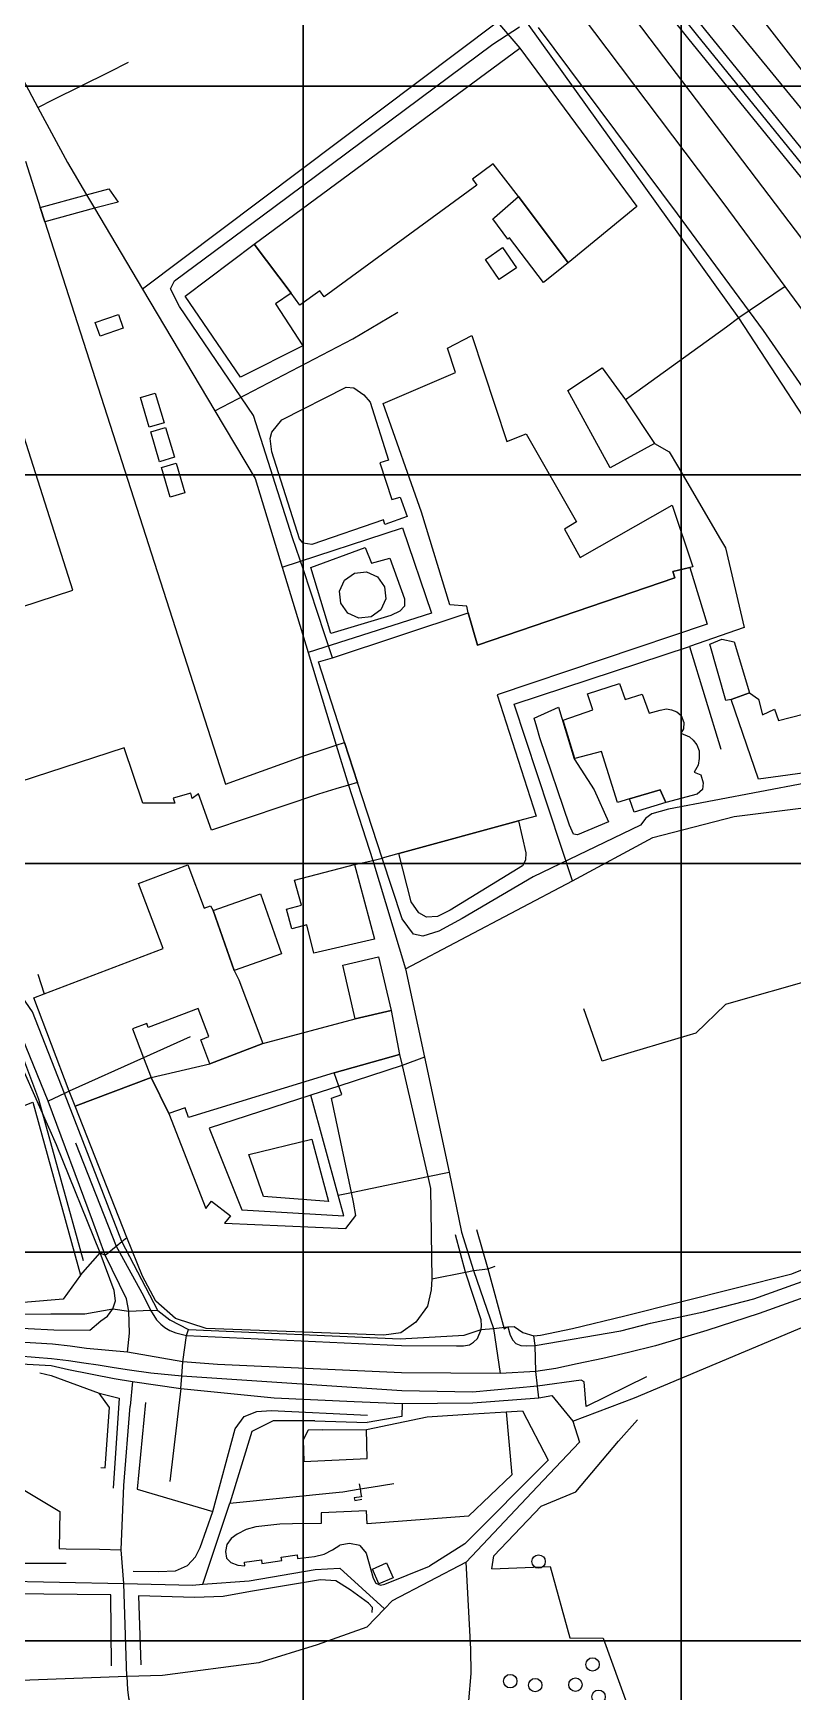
# Model space of a CAD drawing. Header units: metres. Extents: x -847 to 846, y -696 to 697.
# Drawn here: x 362.5 to 532.4, y -11.4 to 359.7 of the extents above; entities that cross this region are included whole.
import ezdxf

# ---------------------------------------------------------------- set-up
doc = ezdxf.new("R2010")
doc.units = ezdxf.units.M
for name, color, linetype in [('GREEN_ATLAS_BUILDING_OSM_HEIGHT', 8, 'Continuous'), ('GREEN_ATLAS_BUILDING_OSM_LEVELS', 9, 'Continuous'), ('GREEN_ATLAS_TERRAIN_COP90', 3, 'Continuous'), ('OSM_BARRIER', 1, 'Continuous'), ('OSM_BUILDING', 8, 'Continuous'), ('OSM_GREEN_EXISTING', 94, 'Continuous'), ('OSM_PATH', 32, 'Continuous'), ('OSM_ROAD_LOCAL', 9, 'Continuous'), ('OSM_ROAD_MAJOR', 30, 'Continuous')]:
    doc.layers.add(name, color=color, linetype=linetype)

msp = doc.modelspace()

# ---------------------------------------------------------------- linework, layer by layer
at = {"layer": 'GREEN_ATLAS_BUILDING_OSM_HEIGHT', "elevation": 31.108}
msp.add_lwpolyline([(471.323, 356.389), (497.541, 320.901), (482.154, 308.355), (471.078, 323.149), (465.402, 330.508), (460.723, 327.079), (461.719, 325.721), (427.613, 300.741), (426.617, 302.099), (422.163, 298.837), (420.183, 301.509), (411.92, 312.485)], close=True, dxfattribs=at)
at = {"layer": 'GREEN_ATLAS_BUILDING_OSM_LEVELS', "elevation": 33.198}
for points in [[(360.787, 331.075), (364.089, 320.723), (365.104, 317.539), (405.499, 191.681), (423.479, 198.182), (427.325, 199.44), (430.301, 200.42), (432.155, 201.032), (435.068, 192.06), (433.032, 191.447), (430.226, 190.612), (426.304, 189.444), (402.366, 181.362), (399.453, 189.488), (398.044, 188.486), (397.73, 189.644), (393.84, 188.575), (394.16, 187.429), (387.043, 187.417), (382.87, 199.796), (349.141, 188.831)], [(344.399, 226.257), (371.4, 235.085), (342.713, 325.086)]]:
    msp.add_lwpolyline(points, dxfattribs=at)
at = {"layer": 'GREEN_ATLAS_BUILDING_OSM_LEVELS'}
for points, elevation in [([(374.463, 323.55), (379.444, 324.908), (381.486, 321.936), (376.255, 320.533), (365.104, 317.539), (364.089, 320.723)], 35.65), ([(411.92, 312.485), (420.183, 301.509), (416.688, 299.182), (422.827, 289.731), (408.888, 282.729), (396.465, 300.874)], 33.835), ([(505.553, 239.304), (506.004, 237.879), (461.85, 222.761), (459.795, 230.031), (459.52, 231.533), (455.661, 231.823), (449.346, 252.562), (440.813, 276.863), (456.945, 283.765), (455.147, 289.253), (460.604, 292.036), (468.397, 268.391), (472.72, 270.094), (483.977, 250.369), (481.346, 248.777), (484.823, 242.376), (505.415, 254.109), (510.058, 240.339), (509.393, 240.127)], 32.02), ([(435.068, 192.06), (432.155, 201.032), (426.291, 219.066), (429.461, 219.978), (459.795, 230.031), (461.85, 222.761), (506.004, 237.879), (505.553, 239.304), (509.393, 240.127), (513.265, 227.459), (466.279, 211.685), (475.006, 184.501), (471.047, 183.455), (444.259, 176.163), (440.581, 175.094)], 30.844), ([(489.591, 198.961), (483.62, 197.414), (481.002, 205.974), (487.692, 208.334), (486.496, 211.897), (493.594, 214.212), (494.865, 210.628), (498.7, 211.785), (500.259, 207.577), (502.703, 208.257), (504.162, 208.546), (505.227, 208.334), (506.487, 207.845), (507.426, 207.043), (508.04, 205.485), (507.971, 204.037), (507.332, 203.091), (509.268, 202.312), (510.12, 201.522), (510.891, 200.509), (511.448, 199.117), (511.48, 197.447), (511.242, 195.911), (510.314, 194.375), (511.799, 193.785), (512.344, 191.993), (512.162, 190.523), (510.978, 189.444), (503.981, 187.551), (502.747, 190.39), (495.843, 188.375), (493.174, 187.596)], 31.916), ([(402.034, 129.142), (399.986, 134.507), (401.809, 135.209), (399.416, 141.487), (388.239, 137.235), (387.907, 138.114), (384.731, 136.912), (387.193, 130.455), (388.872, 126.047), (371.882, 119.602), (370.573, 123.03), (362.623, 143.892), (364.96, 144.76), (391.566, 154.901), (386.028, 169.428), (397.066, 173.636), (400.763, 163.94), (402.16, 164.475), (402.767, 163.384), (407.485, 150.003), (408.475, 147.91), (413.9, 133.661)], 31.98), ([(434.36, 173.681), (438.871, 157.027), (425.252, 153.844), (423.717, 160.178), (421.75, 159.71), (420.327, 159.32), (419.175, 163.74), (422.501, 164.608), (420.954, 170.185)], 32.682), ([(413.342, 167.113), (418.06, 153.732), (407.485, 150.003), (402.767, 163.384)], 32.609), ([(431.736, 151.194), (439.736, 153.053), (442.53, 141.064), (434.523, 139.205)], 32.472), ([(396.528, 119.29), (392.819, 117.965), (388.872, 126.047), (402.034, 129.142), (413.9, 133.661), (434.523, 139.205), (442.53, 141.064), (444.447, 131.212), (429.837, 127.093), (397.242, 117.13)], 32.139), ([(392.819, 117.965), (401.095, 96.714), (402.391, 98.373), (406.601, 95.1), (405.298, 93.442), (432.393, 92.273), (434.693, 95.156), (434.166, 98.139), (433.703, 100.31), (429.217, 121.394), (431.523, 122.251), (430.871, 124.11), (429.837, 127.093), (444.447, 131.212), (445.029, 128.708), (450.768, 103.894), (451.382, 101.234), (451.695, 80.974), (451.532, 78.569), (450.674, 74.873), (448.118, 71.278), (444.704, 68.907), (440.907, 68.428), (401.226, 69.909), (394.341, 72.146), (389.931, 75.987), (386.986, 81.619), (383.447, 90.258), (371.882, 119.602), (388.872, 126.047)], 31.824), ([(298.735, 103.204), (294.061, 99.876), (299.819, 92.15), (322.29, 93.62), (357.686, 95.957), (351.484, 111.553), (354.284, 112.266), (352.443, 116.629), (362.404, 120.559), (373.129, 81.831), (369.188, 76.465), (320.361, 72.347), (293.867, 70.109), (287.684, 72.77), (280.699, 91.004), (276.827, 97.839), (293.241, 110.14)], 31.886), ([(414.025, 99.431), (410.711, 108.815), (424.838, 112.221), (428.534, 98.284)], 31.467)]:
    msp.add_lwpolyline(points, close=True, dxfattribs=dict(at, elevation=elevation))
at = {"layer": 'GREEN_ATLAS_TERRAIN_COP90'}
for points in [[(338.297, 347.873, 39), (422.871, 347.873, 33), (422.871, 434.842, 31), (338.297, 434.842, 44)], [(422.871, 347.873, 33), (507.445, 347.873, 28), (507.445, 434.842, 31), (422.871, 434.842, 31)], [(507.445, 347.873, 28), (592.019, 347.873, 30), (592.019, 434.842, 33), (507.445, 434.842, 31)], [(338.297, 260.905, 36), (422.871, 260.905, 34), (422.871, 347.873, 33), (338.297, 347.873, 39)], [(422.871, 260.905, 34), (507.445, 260.905, 30), (507.445, 347.873, 28), (422.871, 347.873, 33)], [(507.445, 260.905, 30), (592.019, 260.905, 26), (592.019, 347.873, 30), (507.445, 347.873, 28)], [(338.297, 173.937, 35), (422.871, 173.937, 33), (422.871, 260.905, 34), (338.297, 260.905, 36)], [(422.871, 173.937, 33), (507.445, 173.937, 33), (507.445, 260.905, 30), (422.871, 260.905, 34)], [(507.445, 173.937, 33), (592.019, 173.937, 24), (592.019, 260.905, 26), (507.445, 260.905, 30)], [(338.297, 86.968, 30), (422.871, 86.968, 31), (422.871, 173.937, 33), (338.297, 173.937, 35)], [(422.871, 86.968, 31), (507.445, 86.968, 30), (507.445, 173.937, 33), (422.871, 173.937, 33)], [(507.445, 86.968, 30), (592.019, 86.968, 22), (592.019, 173.937, 24), (507.445, 173.937, 33)], [(338.297, 0, 17), (422.871, 0, 16), (422.871, 86.968, 31), (338.297, 86.968, 30)], [(422.871, 0, 16), (507.445, 0, 17), (507.445, 86.968, 30), (422.871, 86.968, 31)], [(507.445, 0, 17), (592.019, 0, 18), (592.019, 86.968, 22), (507.445, 86.968, 30)], [(338.297, -86.968, 13), (422.871, -86.968, 9), (422.871, 0, 16), (338.297, 0, 17)], [(422.871, -86.968, 9), (507.445, -86.968, 7), (507.445, 0, 17), (422.871, 0, 16)], [(507.445, -86.968, 7), (592.019, -86.968, 8), (592.019, 0, 18), (507.445, 0, 17)]]:
    msp.add_3dface(points, dxfattribs=at)
at = {"layer": 'OSM_BARRIER'}
for points in [[(577.598, 281.538), (557.651, 305.194), (512.62, 360.675), (467.808, 416.591), (433.534, 461.542), (433.872, 467.542)], [(582.453, 285.713), (576.445, 292.848), (569.134, 301.331), (560.777, 311.116), (536.495, 340.192), (501.13, 383.373), (485.099, 403.778), (465.108, 429.382), (433.872, 467.542)], [(431.378, 450.154), (427.444, 456.154), (427.181, 456.877), (427.137, 457.479), (427.369, 458.169), (427.839, 458.67), (428.49, 459.004), (429.161, 459.082), (429.9, 458.826), (430.445, 458.358), (464.494, 414.164), (509.143, 358.282), (554.356, 302.566), (572.956, 279.746)], [(435.056, 445.011), (460.585, 411.092), (500.441, 358.438), (552.219, 290.188), (555.803, 284.7), (558.923, 278.466), (561.103, 273.568)], [(367.716, 110.974), (355.706, 138.125), (347.186, 151.873), (293.548, 304.392), (291.43, 314.188), (285.41, 333.702), (273.807, 365.328), (272.905, 366.486), (269.516, 367.978), (267.229, 367.154), (263.94, 365.206), (201.475, 328.214), (163.253, 305.216), (157.534, 303.602), (144.133, 294.952), (142.692, 293.906), (139.698, 291.735), (132.481, 285.39)], [(460.516, 364.761), (466.33, 362.167), (471.323, 356.389)], [(434.36, 173.681), (438.439, 174.616), (440.581, 175.094)], [(363.519, 149.146), (364.96, 144.76)], [(372.007, 111.42), (381.091, 88.332), (387.181, 77.189), (388.715, 74.005), (390.119, 71.801), (391.052, 70.855), (391.973, 70.131), (393.044, 69.474), (394.448, 68.896), (396.778, 68.295)], [(377.677, 71.578), (379.168, 72.68), (380.346, 74.317), (380.897, 76.053), (380.609, 78.425), (377.502, 86.796), (367.716, 110.974)], [(472.87, 65.99), (474.743, 66.068), (493.92, 69.397), (500.535, 71.111), (512.444, 73.616), (523.696, 76.499), (539.258, 82.154), (545.929, 85.093), (578.331, 101.034)], [(373.129, 81.831), (377.502, 86.796), (378.617, 86.317), (381.091, 88.332), (382.363, 89.367), (383.447, 90.258)], [(462.658, 71.834), (459.194, 82.477), (456.976, 90.814)], [(461.637, 92.017), (464.174, 83.245), (467.833, 69.842), (468.666, 70.243), (469.211, 68.395), (469.738, 67.304), (470.433, 66.525), (471.567, 66.113), (472.87, 65.99)], [(451.695, 80.974), (459.194, 82.477), (460.973, 82.844), (464.174, 83.245), (465.841, 83.801)], [(273.757, 59.779), (275.937, 60.335), (290.534, 64.209), (303.978, 66.703), (320.837, 68.94), (343.215, 70.076), (355.644, 70.165), (367.146, 69.597), (375.184, 69.508), (377.677, 71.578)], [(457.183, 65.99), (458.737, 65.99), (460.077, 66.246), (461.004, 66.836), (461.844, 67.627), (462.727, 69.63), (462.74, 70.488), (462.658, 71.834)], [(396.778, 68.295), (444.866, 66.124), (457.183, 65.99)], [(499.696, 59.1), (486.17, 52.409), (485.706, 57.953), (485.024, 58.354), (475.276, 56.984), (460.735, 55.671), (444.967, 55.971), (395.719, 59.222), (388.841, 59.901), (384.061, 60.58), (380.621, 61.103), (377.051, 61.66), (373.862, 62.139), (370.391, 62.651), (366.588, 63.107), (355.644, 63.986)], [(364.032, 59.979), (366.57, 59.356), (377.282, 55.426)], [(377.282, 55.426), (381.711, 54.302), (380.39, 34.131)], [(377.646, 38.795), (378.579, 38.75), (379.55, 52.198), (377.282, 55.426)], [(387.65, 53.367), (385.784, 33.941)], [(402.68, 28.932), (407.66, 47.433), (409.727, 50.227), (412.503, 51.296), (415.767, 51.574)], [(415.767, 51.574), (437.267, 50.517)], [(468.259, 51.218), (469.531, 37.158), (459.871, 27.919), (437.186, 26.149), (437.017, 29.099), (426.937, 28.676), (426.893, 26.271)], [(437.061, 47.322), (450.586, 50.138), (460.879, 50.773), (468.259, 51.218)], [(465.077, 16.152), (465.534, 19.058), (476.084, 30.101), (483.896, 33.374), (493.393, 44.717), (497.622, 49.437)], [(468.259, 51.218), (471.924, 51.441), (477.681, 40.431)], [(427.1, 47.233), (424.03, 47.155), (422.896, 44.962), (423.065, 40.097), (437.186, 40.787), (437.061, 47.322)], [(427.1, 47.233), (437.061, 47.322)], [(477.681, 40.431), (459.031, 21.696), (451.131, 16.742)], [(385.784, 33.941), (402.68, 28.932)], [(384.844, 15.562), (390.557, 15.485), (394.335, 15.652), (397.023, 16.865), (398.789, 18.802), (399.879, 20.861), (402.68, 28.932)], [(426.893, 26.271), (420.509, 26.216), (417.671, 26.093), (412.315, 25.481), (410.11, 24.936), (408.111, 23.878), (406.771, 22.921), (405.825, 21.529), (405.53, 20.015), (405.718, 18.468), (406.727, 17.499), (408.305, 16.932), (409.878, 16.82), (409.771, 17.588), (413.549, 18.101), (413.649, 17.332), (418.091, 17.945), (417.978, 18.757), (421.511, 19.236), (421.624, 18.423), (425.421, 18.88), (427.563, 19.425), (429.455, 20.394), (431.053, 21.407)], [(369.852, 17.277), (357.454, 17.332), (356.327, 18.59)], [(435.545, 21.318), (433.233, 21.819), (431.053, 21.407)], [(435.545, 21.318), (436.942, 19.592), (438.527, 14.049), (439.159, 12.902), (440.187, 12.479), (441.133, 12.713), (451.131, 16.742)], [(465.077, 16.152), (478.101, 16.653), (482.555, 0.69), (489.948, 0.612), (497.422, -19.971), (501.876, -32.75), (503.473, -38.628)], [(438.32, 6.367), (438.401, 7.458), (437.48, 8.471), (433.402, 11.41), (430.207, 13.425), (426.761, 13.67), (411.137, 11.032), (405.01, 9.896), (398.664, 9.685), (386.059, 10.097), (386.604, -5.399)], [(380.014, -5.566), (379.845, 10.264), (357.373, 10.52), (339.85, -2.137), (295.026, -2.928), (294.061, -3.161), (293.266, -3.685), (292.877, -4.475), (292.802, -5.343), (292.846, -6.145), (293.134, -6.935), (293.667, -7.503), (294.901, -8.004)]]:
    msp.add_lwpolyline(points, dxfattribs=at)
at = {"layer": 'OSM_BUILDING'}
for points, elevation in [([(469.048, 313.91), (468.635, 313.609), (465.271, 318.185), (465.684, 318.496), (471.078, 323.149), (482.154, 308.355), (476.597, 303.958)], 30.978), ([(463.654, 309.101), (467.501, 311.728), (470.577, 307.231), (466.737, 304.604)], 30.996), ([(435.363, 228.839), (432.888, 229.942), (431.303, 232.146), (431.028, 234.84), (432.136, 237.322), (434.335, 238.903), (437.036, 239.181), (439.51, 238.068), (441.095, 235.864), (441.371, 233.17), (440.262, 230.699), (438.063, 229.107)], 33.342), ([(518.615, 210.628), (517.387, 210.394), (513.854, 223.006), (516.523, 224.108), (519.248, 223.552), (522.681, 212.153)], 30.839), ([(518.615, 210.628), (522.681, 212.153), (524.742, 210.717), (525.607, 207.177), (528.3, 208.49), (529.19, 205.952), (534.684, 207.377), (538.33, 194.642), (524.736, 192.805)], 30.331), ([(439.786, 12.746), (438.364, 16.03), (441.559, 17.422), (442.981, 14.138)], 18.88)]:
    msp.add_lwpolyline(points, close=True, dxfattribs=dict(at, elevation=elevation))
at = {"layer": 'OSM_GREEN_EXISTING'}
for points in [[(535.211, 191.915), (504.588, 186.059), (502.715, 185.592), (500.83, 185.024), (499.52, 184.089), (498.355, 182.531), (474.317, 170.92), (458.43, 161.591), (453.199, 158.764), (449.646, 157.695), (447.535, 158.129), (444.992, 161.58), (440.581, 175.094), (435.068, 192.06), (432.155, 201.032), (426.291, 219.066), (429.461, 219.978), (427.632, 225.333), (422.952, 239.604), (420.49, 246.806), (411.807, 274.147), (395.231, 298.581), (393.239, 302.5), (394.122, 304.27), (416.343, 320.801), (465.327, 357.269), (471.254, 361.143)], [(475.476, 361.02), (506.549, 319.298), (525.751, 293.16), (540.51, 271.887)]]:
    msp.add_lwpolyline(points, dxfattribs=at)
for points in [[(381.592, 296.778), (382.664, 293.694), (377.458, 291.891), (376.386, 294.974)], [(388.484, 271.531), (386.504, 278.165), (389.806, 279.145), (391.785, 272.51)], [(441.133, 249.756), (440.863, 250.825), (424.819, 245.281), (422.896, 245.593), (422.1, 246.55), (415.861, 266.065), (415.491, 268.992), (415.861, 270.44), (418.103, 273.211), (432.494, 280.514), (434.254, 280.347), (436.491, 278.811), (437.881, 277.152), (441.985, 264.206), (440.068, 263.616), (442.73, 255.4), (444.597, 255.879), (446.144, 251.571)], [(390.789, 263.838), (388.797, 270.484), (392.098, 271.464), (394.078, 264.818)], [(393.176, 255.868), (391.171, 262.547), (394.467, 263.527), (396.459, 256.847)], [(424.594, 240.172), (436.772, 244.669), (438.138, 241.163), (442.298, 242.253), (445.574, 233.125), (445.537, 231.522), (444.484, 230.398), (442.467, 229.407), (429.098, 225.366)], [(484.203, 180.338), (483.32, 180.471), (482.417, 182.497), (475.802, 202.056), (475.125, 204.449), (474.524, 206.431), (480.005, 208.902), (483.47, 197.381), (487.999, 190.401), (491.201, 183.288)], [(502.747, 190.39), (503.981, 187.551), (496.914, 185.414), (495.843, 188.375)], [(472.676, 176.286), (472.632, 174.716), (471.924, 173.38), (455.767, 163.462), (452.929, 162.048), (450.436, 161.959), (448.769, 162.883), (447.015, 165.376), (444.259, 176.163), (471.047, 183.455)]]:
    msp.add_lwpolyline(points, close=True, dxfattribs=at)
for centre in [(475.539, 17.744), (487.598, -5.277), (469.199, -9.017), (474.787, -9.896), (483.777, -9.807), (488.939, -12.501)]:
    msp.add_circle(centre, 1.5, dxfattribs=at)
at = {"layer": 'OSM_PATH'}
for points in [[(589.131, 259.219), (585.015, 265.82), (579.158, 274.536), (575.004, 280.636), (556.003, 303.88), (510.878, 359.473), (466.154, 415.378), (426.404, 467.464)], [(574.24, 149.524), (570.951, 149.825), (570.375, 153.743), (561.629, 189.755), (550.741, 235.741), (544.558, 256.458), (543.186, 260.955), (520.338, 295.999), (470.577, 365.362), (420.528, 423.226), (416.863, 428.068)], [(501.462, 267.913), (504.72, 266.065), (506.587, 262.881)], [(506.587, 262.881), (516.235, 246.417)], [(307.838, 258.384), (325.761, 208.145), (344.474, 155.614), (353.802, 137.546), (360.104, 130.745), (363.713, 121.171), (373.711, 85.126)], [(516.235, 246.417), (517.318, 244.558), (521.484, 226.758), (509.281, 222.461)], [(390.363, 73.894), (382.363, 89.367), (369.489, 122.44), (362.385, 140.763), (352.793, 154.478), (343.697, 180.761)], [(535.398, 147.565), (519.661, 143.057)], [(492.641, 130.578), (489.785, 129.721), (485.619, 141.387)], [(519.661, 143.057), (517.343, 142.389), (510.69, 135.966), (508.692, 135.376)], [(508.692, 135.376), (492.641, 130.578)], [(468.666, 70.243), (470.082, 70.321), (472.037, 68.974), (474.461, 68.272), (475.927, 68.406), (483.119, 69.875), (494.803, 72.714), (532.191, 82.143), (545.128, 87.441), (554.312, 91.304), (559.349, 94.499), (568.739, 99.742), (573.463, 104.618), (577.285, 109.828)], [(496.989, 54.357), (540.091, 72.502), (566.108, 87.063), (576.671, 92.829)], [(144.653, 35.066), (268.044, 63.708), (274.647, 65.3), (280.68, 66.736), (320.599, 70.643), (356.026, 73.115), (366.494, 73.137), (374.068, 73.17), (380.346, 74.317)], [(380.346, 74.317), (383.917, 73.794), (388.715, 74.005)], [(388.715, 74.005), (390.363, 73.894), (393.101, 71.834), (397.236, 69.653), (444.603, 67.604), (458.906, 68.417), (462.727, 69.63)], [(395.719, 59.222), (395.983, 62.461), (396.778, 68.295)], [(396.778, 68.295), (397.236, 69.653)], [(462.727, 69.63), (465.459, 69.92), (468.666, 70.243)], [(474.743, 66.068), (474.461, 68.272)], [(475.276, 56.984), (474.893, 60.291), (474.743, 66.068)], [(355.769, 62.194), (366.57, 61.604), (370.397, 60.736), (380.621, 58.721), (384.731, 57.997), (395.494, 56.495), (416.399, 54.413), (434.323, 53.545), (444.992, 53.088), (460.804, 53.222), (475.576, 54.38), (478.477, 54.892), (483.219, 49.159), (496.989, 54.357)], [(384.731, 57.997), (384.18, 52.543)], [(395.494, 56.495), (393.038, 35.667)], [(395.494, 56.495), (395.719, 59.222)], [(475.576, 54.38), (475.276, 56.984)], [(382.808, 34.754), (384.18, 52.543)], [(444.992, 53.088), (444.954, 50.216), (437.186, 48.836)], [(483.219, 49.159), (484.673, 44.45), (475.294, 34.52), (459.313, 17.588), (442.768, 8.983), (441.045, 7.18), (437.117, 3.072), (426.01, -0.902), (413.01, -4.898), (391.397, -7.714), (383.441, -8.004), (300.514, -11.099), (295.452, -10.898), (290.058, -10.52), (269.115, -9.585), (257.425, -8.817), (221.096, -6.423), (212.375, -5.844), (209.186, -5.599), (194.94, -4.52), (190.254, -4.364), (170.978, -4.531)], [(425.508, 49.214), (416.18, 49.259), (411.388, 46.821), (406.476, 30.835)], [(425.508, 49.214), (437.186, 48.836)], [(345.182, 47.355), (344.9, 43.092), (352.004, 38.817), (368.443, 28.921), (368.292, 20.65), (369.915, 20.616)], [(383.441, -8.004), (382.758, 12.813), (382.156, 20.394), (382.808, 34.754)], [(431.723, 33.362), (435.607, 33.997), (438.126, 34.42)], [(435.419, 35.144), (435.607, 33.997), (435.789, 32.917)], [(438.126, 34.42), (443.156, 35.244)], [(400.424, 12.657), (406.476, 30.835), (430.946, 33.24)], [(430.946, 33.24), (431.723, 33.362)], [(435.902, 32.238), (434.323, 31.982)], [(434.323, 31.982), (434.411, 31.437)], [(434.411, 31.437), (435.996, 31.704)], [(435.789, 32.917), (435.902, 32.238)], [(369.915, 20.616), (377.307, 20.483)], [(377.307, 20.483), (382.156, 20.394)], [(290.603, 1.648), (311.139, 2.015), (335.853, 2.449), (353.965, 13.459), (382.758, 12.813), (398.169, 12.49), (400.424, 12.657), (410.805, 13.459), (425.59, 15.985), (431.053, 16.242), (441.045, 7.18)], [(459.958, -13.403), (460.459, -7.336), (460.403, -1.837), (459.313, 17.588)], [(383.441, -8.004), (383.603, -10.898), (383.842, -12.757), (384.449, -15.017), (387.199, -22.709), (388.164, -24.936), (389.461, -27.017), (395.638, -35.99), (397.029, -37.682), (398.614, -39.129), (411.507, -49.871)]]:
    msp.add_lwpolyline(points, dxfattribs=at)
at = {"layer": 'OSM_ROAD_LOCAL'}
for points in [[(579.953, 146.129), (579.552, 147.888), (569.867, 191.069), (555.439, 260.343), (548.987, 276.763), (543.787, 285.178), (530.669, 303.001), (517.043, 321.524), (479.404, 371.518), (434.392, 433.511)], [(338.973, 395.518), (348.264, 374.902), (357.342, 354.764), (363.575, 343.109), (370.178, 330.764), (374.463, 323.55)], [(479.404, 371.518), (470.577, 365.362), (466.33, 362.167), (386.986, 302.455)], [(379.462, 351.013), (383.848, 353.194)], [(367.09, 344.857), (379.462, 351.013)], [(363.575, 343.109), (367.09, 344.857)], [(378.617, 86.317), (375.747, 94.043), (365.868, 120.782), (357.642, 140.864), (348.452, 155.268), (329.426, 209.292), (310.08, 264.217), (296.173, 308.333), (289.908, 328.838), (288.811, 332.6)], [(374.463, 323.55), (376.255, 320.533)], [(376.255, 320.533), (386.986, 302.455), (403.156, 275.237), (412.171, 260.053), (418.204, 240.216), (423.992, 221.181), (430.301, 200.42)], [(530.669, 303.001), (520.338, 295.999), (517.531, 293.973)], [(403.156, 275.237), (434.022, 291.312), (444.046, 297.29)], [(517.531, 293.973), (497.472, 279.49)], [(494.953, 277.675), (501.462, 267.913), (491.57, 262.447), (482.067, 279.757), (489.747, 284.833), (494.953, 277.675)], [(497.472, 279.49), (494.953, 277.675)], [(418.204, 240.216), (445.136, 249.011), (451.589, 229.964), (423.992, 221.181)], [(483.1, 170.074), (470.07, 209.615), (509.281, 222.461), (516.272, 199.529)], [(430.301, 200.42), (433.032, 191.447)], [(433.032, 191.447), (438.439, 174.616)], [(445.769, 150.37), (483.1, 170.074), (501.055, 179.748), (519.304, 184.468), (561.629, 189.755)], [(438.439, 174.616), (445.769, 150.37), (450.016, 130.567), (455.523, 104.896), (458.317, 91.427), (460.973, 82.844)], [(397.611, 135.186), (387.193, 130.455)], [(387.193, 130.455), (370.573, 123.03)], [(450.016, 130.567), (445.029, 128.708)], [(445.029, 128.708), (430.871, 124.11)], [(370.573, 123.03), (369.489, 122.44), (365.868, 120.782)], [(430.871, 124.11), (424.619, 122.073)], [(424.619, 122.073), (401.884, 114.681), (409.17, 96.458), (431.974, 95.111), (430.721, 99.687), (424.619, 122.073)], [(450.768, 103.894), (455.523, 104.896)], [(430.721, 99.687), (433.703, 100.31)], [(433.703, 100.31), (450.768, 103.894)], [(383.585, 64.588), (384.086, 68.873), (383.917, 73.794), (383.365, 76.554), (378.623, 86.295), (378.617, 86.317)], [(460.973, 82.844), (465.459, 69.92), (466.925, 59.801)]]:
    msp.add_lwpolyline(points, dxfattribs=at)
at = {"layer": 'OSM_ROAD_MAJOR'}
for points in [[(432.594, 478.017), (453.794, 453.46), (512.827, 379.154), (589.971, 279.924), (598.09, 266.721), (604.33, 255.69), (612.317, 239.882)], [(582.773, 102.035), (569.886, 94.711), (538.005, 77.957), (524.899, 73.248), (513.177, 69.419), (501.669, 65.979), (495.617, 64.51), (489.866, 63.196), (484.19, 61.983), (479.36, 60.936), (474.893, 60.291), (466.925, 59.801)], [(383.585, 64.588), (374.426, 65.434), (370.767, 65.935), (366.864, 66.358), (355.644, 67.081), (343.465, 66.992), (321.238, 65.812), (304.53, 63.363), (291.255, 60.903), (276.764, 57.207)], [(466.925, 59.801), (444.86, 59.979), (403.745, 61.816), (395.983, 62.461), (383.585, 64.588)]]:
    msp.add_lwpolyline(points, dxfattribs=at)

doc.saveas('drawing.dxf')
